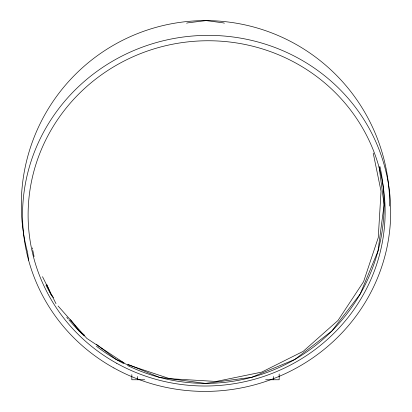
<?xml version="1.0" encoding="UTF-8"?>
<svg xmlns="http://www.w3.org/2000/svg" width="412" height="412" viewBox="0 0 412 412"><rect width="100%" height="100%" fill="white"/><g stroke="black" fill="none" stroke-linecap="round" stroke-linejoin="round"><path stroke-width="0.62" d="M144.684 379.761L131.814 379.761L131.814 374.626M265.647 379.761L279.161 379.761L279.161 373.983M123.842 362.637L116.184 359.465L96.315 344.226M127.962 364.347L159.259 377.31L205.485 383.397L251.717 377.31L294.791 359.465L331.784 331.083L360.17 294.091L378.015 251.011L384.097 204.785L379.097 166.778M84.249 334.966L79.192 331.083L70.478 319.727M58.087 306.008L86.855 338.422L125.65 364.012L169.744 378.695L216.14 381.461L261.666 372.124L303.232 351.323L337.989 320.474L363.585 281.679L378.262 237.585L381.033 191.189L373.21 153.043M53.524 297.634L50.805 294.091L46.901 284.661M42.513 276.699L56.001 303.659M32.301 247.947L32.553 249.178M32.806 250.408L34.067 256.563M28.603 260.245L27.578 252.453A184.185 184.185 0 0 1 182.078 22.093A184.185 184.185 0 0 1 389.67 206.057M273.635 376.547L273.635 379.761M137.34 376.553L137.34 379.761M186.61 23.185A68.227 68.227 0 0 1 187.831 22.845L206.093 20.6L223.144 22.845A68.227 68.227 0 0 1 224.365 23.185M379.967 166.597A178.612 178.612 0 0 1 127.452 365.449M124.012 363.729A178.612 178.612 0 0 1 96.501 346.291M84.233 335.934A178.612 178.612 0 0 1 68.825 319.789M68.001 318.8A178.612 178.612 0 0 1 66.78 317.307M52.092 296.279A178.612 178.612 0 0 1 45.964 285.119M116.684 363.281A178.612 172.525 -7.5 0 0 385.127 212.597A178.612 172.525 -7.5 0 0 118.048 64.277A178.612 172.525 -7.5 0 0 116.684 363.281M113.877 367.957A184.185 177.907 -7.5 0 0 390.7 212.571A184.185 177.907 -7.5 0 0 115.283 59.627A184.185 177.907 -7.5 0 0 113.877 367.957"/></g></svg>
